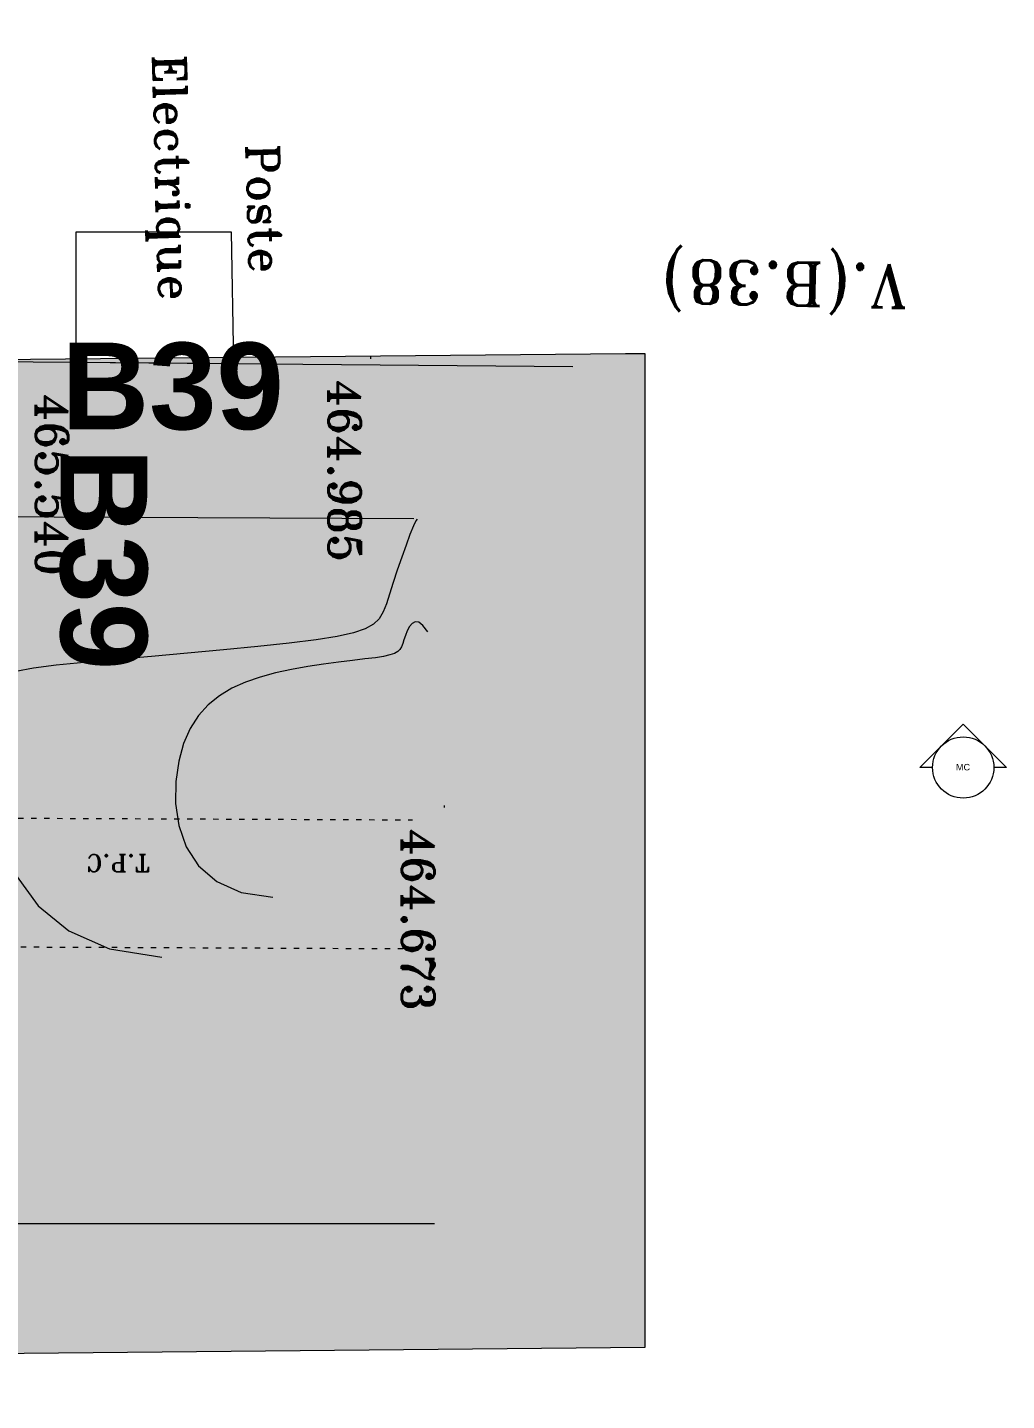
# Model space of a CAD drawing. Header units: millimetres. Extents: x 132836 to 1862386, y -330276 to -143438.
# Drawn here: x 473668 to 496256, y -295063 to -263365 of the extents above; entities that cross this region are included whole.
import ezdxf

# ---------------------------------------------------------------- set-up
doc = ezdxf.new("R2010")
doc.units = ezdxf.units.MM
doc.header["$MEASUREMENT"] = 0
doc.linetypes.add('ACAD_ISO03W100', pattern=[300, 120, -180])
for name, color, linetype in [('Marques - Façades', 7, 'Continuous'), ('Nouveau_0', 7, 'Continuous'), ('Nouveau_CN_01_00', 7, 'Continuous'), ('Nouveau_CN_02_00', 7, 'Continuous'), ('Nouveau_mur enbeton', 7, 'Continuous'), ('Nouveau_rg', 7, 'Continuous'), ('Nouveau_TopoAlt', 7, 'Continuous'), ('Nouveau_TopoJIS', 7, 'Continuous'), ('Nouveau_TopoMa TITTR_T', 7, 'Continuous'), ('Textes - 1_100', 7, 'Continuous')]:
    doc.layers.add(name, color=color, linetype=linetype)
doc.styles.add('STYLE_GENERE_2', font='')
doc.styles.add('STYLE_GENERE_3', font='')
doc.styles.add('STYLE_GENERE_5', font='romant.shx')
doc.styles.get('STYLE_GENERE_2').set_extended_font_data('Arial')
doc.styles.get('STYLE_GENERE_3').set_extended_font_data('Arial', bold=True)

# ---------------------------------------------------------------- blocks, each defined once
blk = doc.blocks.new('Façade_1_7', base_point=(357656, -280449))
at = {"layer": 'Marques - Façades', "color": 7, "linetype": 'Continuous', "lineweight": 5}
for p, q in [((494256, -280449), (495256, -279449)), ((495256, -279449), (496256, -280449)), ((494549, -280449), (494256, -280449)), ((496256, -280449), (495963, -280449))]:
    blk.add_line(p, q, dxfattribs=at)
blk.add_circle((495256, -280449), 707, dxfattribs=at)
at = {"layer": 'Marques - Façades', "color": 7, "lineweight": 5, "insert": (495415, -280518), "char_height": 150, "attachment_point": 9, "style": 'STYLE_GENERE_2'}
blk.add_mtext('\\A1;{\\pqr;\\pt0;\\fArial|b0|i0|c0|p38;MC}', dxfattribs=at)

msp = doc.modelspace()

# ---------------------------------------------------------------- hatches: boundary and pattern name
at = {"linetype": 'Continuous', "lineweight": 0, "true_color": 0x6f6f6f}
h = msp.add_hatch(color=8, dxfattribs=at)
h.paths.add_polyline_path([(360547.961, -295062.571), (487920.34, -293826.868), (487920.34, -270902.734), (487462.568, -270902.734), (472913.119, -271040.575), (472913.119, -163437.635), (371855.719, -163437.635), (371855.719, -271040.575), (371882.482, -271040.57), (371882.665, -272000.514, -0.409427364), (367883.201, -275935.042), (360547.961, -275935.042)])
h.paths.add_polyline_path([(377135.103, -260639.953), (373845.103, -260639.953), (373845.103, -248364.953), (373845.103, -243089.974), (373845.103, -242189.974), (377135.103, -242189.974)], flags=0)
h.paths.add_polyline_path([(380202.952, -171995.57), (431505.799, -171995.57), (464309.564, -171995.57), (464309.564, -262465.571), (462925.553, -262565.571), (438593.575, -262550.571), (437925.553, -262550.571), (436549.587, -262550.571), (436549.587, -189810.571), (412055.061, -189810.571), (412055.061, -201780.57), (412055.061, -204495.57), (415454.069, -204495.57), (415454.069, -208495.57), (415454.069, -218295.57), (405655.061, -218295.57), (405655.061, -222495.57), (415474.561, -222495.57), (415474.561, -260810.571), (380202.952, -260810.571), (380202.952, -230015.57), (380202.952, -193810.571)], flags=0)
h.paths.add_polyline_path([(381436.562, -269433.913, -0.09031866), (381558.292, -268727.623, -0.201448728), (382612.158, -267592.74, -0.104211445), (383417.525, -267415.055), (384017.498, -267409.371, -0.104044608), (384824.873, -267571.244, -0.238255457), (385983.776, -268953.318, -0.055188622), (386036.355, -269390.334), (386038.45, -269611.438), (386050.565, -270890.267), (385792.102, -271892.761, -0.267949192), (384069.602, -272909.124), (383469.629, -272914.808, -0.193717464), (382078.771, -272370.185, -0.070568756), (381728.183, -271931.262, -0.131652498), (381450.772, -270933.845)], flags=0)
h.paths.add_polyline_path([(394027.271, -275599.002, -0.415791099), (392016.505, -273599.031), (392016.505, -273452.052), (392030.007, -267377.824, -0.380556701), (394016.505, -265609.826), (394094.233, -265609.826), (394094.233, -270609.826), (409094.233, -270609.826), (409094.233, -265609.826), (414055.71, -265609.826, -0.414213562), (415555.71, -267109.826), (415555.71, -273660.699, -0.345501612), (413836.804, -275433.432)], flags=0)
h.paths.add_polyline_path([(424209.612, -271504.083, -0.134473934), (423930.467, -270484.937), (423930.467, -268984.937, -0.414213562), (425930.467, -266984.937), (426530.467, -266984.937, -0.414213562), (428530.467, -268984.937), (428530.467, -270484.937, -0.128820346), (428273.55, -271465.581, -0.270936291), (426530.467, -272484.937), (425930.467, -272484.937, -0.264979997)], flags=0)
h.paths.add_polyline_path([(436562.206, -273329.325), (436569.468, -267730.336, -0.098561509), (436800.237, -266943.721), (436817.2, -266951.545, -0.258849002), (438654.998, -265605.827), (438652.661, -265587.294), (439337.088, -265587.294), (439337.088, -265687.294), (439337.088, -270687.294), (469237.088, -270687.294), (469237.088, -265687.294), (470907.523, -265687.294), (472885.813, -265687.294), (472885.813, -267687.294), (472885.813, -271062.255, 0.001345761), (472885.842, -271073.021), (472896.728, -273095.233, -0.414213562), (470907.523, -275105.97), (462184.053, -275105.97, -0.005188955), (462130.957, -275116.103), (454147.511, -275196.191), (438770.531, -275253.24, -0.386553331), (436572.608, -273475.385, -0.025189219)], flags=0)

# ---------------------------------------------------------------- linework, layer by layer
at = {"color": 9, "linetype": 'Continuous', "lineweight": 5}
msp.add_lwpolyline([(367883.201, -275935.042), (360547.961, -275935.042), (360547.961, -295062.571), (487920.34, -293826.868), (487920.34, -270902.734), (487462.568, -270902.734), (472923.119, -271040.481), (472923.119, -163437.635), (371862.558, -163437.635), (371862.558, -271040.575), (371855.719, -271040.575), (371855.902, -272000.519), (371882.665, -272000.514, -0.409427364)], format="xyb", close=True, dxfattribs=at)
at = {"layer": 'Nouveau_0', "color": 8, "linetype": 'Continuous', "lineweight": 5, "flags": 128}
msp.add_lwpolyline([(474788.19, -271096.136), (474788.19, -270617.813), (474788.19, -268083.599), (478366.918, -268083.599), (478422.943, -271126.793)], close=True, dxfattribs=at)
at = {"layer": 'Nouveau_CN_01_00', "color": 8, "linetype": 'Continuous', "lineweight": 5, "flags": 128}
for points in [[(482655.024, -274719.555), (482626.435, -274750.905), (482570.156, -274873.382), (482492.752, -275067.75), (482400.787, -275314.776), (482300.827, -275595.225), (482199.436, -275889.861), (482103.18, -276179.452), (482018.623, -276444.761), (481947.985, -276670.688), (481876.1, -276858.664), (481783.459, -277014.253), (481650.55, -277143.02), (481457.864, -277250.53), (481185.888, -277342.347), (480815.114, -277424.036), (480326.03, -277501.161), (479707.954, -277578.249), (478985.513, -277655.671), (478192.165, -277732.763), (477361.365, -277808.859), (476526.569, -277883.293), (475721.234, -277955.4), (474978.817, -278024.513), (474332.772, -278089.967), (473808.815, -278154.184), (473401.693, -278231.928)], [(473406.905, -282941.664), (473912.777, -283641.814), (474618.297, -284223.16), (475558.221, -284634.243), (476767.301, -284823.603)]]:
    msp.add_lwpolyline(points, dxfattribs=at)
at = {"layer": 'Nouveau_CN_02_00', "color": 8, "linetype": 'Continuous', "lineweight": 5, "flags": 128}
msp.add_lwpolyline([(482901.64, -277319.931), (482791.653, -277169.811), (482695.42, -277095.601), (482611.997, -277084.03), (482540.436, -277121.829), (482479.789, -277195.727), (482429.111, -277292.455), (482387.454, -277398.741), (482353.871, -277501.315), (482326.305, -277589.482), (482298.252, -277662.838), (482262.1, -277723.556), (482210.233, -277773.807), (482135.038, -277815.762), (482028.902, -277851.593), (481884.209, -277883.472), (481693.347, -277913.569), (481451.523, -277944.078), (481165.233, -277977.277), (480843.794, -278015.462), (480496.523, -278060.932), (480132.736, -278115.986), (479761.752, -278182.923), (479392.888, -278264.039), (479035.46, -278361.634), (478697.712, -278478.58), (478383.597, -278620.049), (478095.991, -278791.789), (477837.773, -278999.547), (477611.821, -279249.068), (477421.012, -279546.1), (477268.226, -279896.389), (477156.34, -280305.683), (477090.679, -280773.971), (477086.356, -281278.212), (477160.933, -281789.609), (477331.969, -282279.364), (477617.025, -282718.679), (478033.661, -283078.756), (478599.439, -283330.798), (479331.919, -283446.008)], dxfattribs=at)
at = {"layer": 'Nouveau_mur enbeton', "color": 8, "linetype": 'Continuous', "lineweight": 5, "flags": 128}
msp.add_lwpolyline([(472898.712, -271079.638), (486246.492, -271193.575)], dxfattribs=at)
at = {"layer": 'Nouveau_rg', "color": 8, "linetype": 'Continuous', "lineweight": 5, "flags": 128}
for points in [[(366267.071, -275358.909), (378441.02, -275704.121), (397834.043, -275550.958), (413561.364, -275038.784), (432409.734, -274947.589), (453787.001, -274747.605), (470950.769, -274647.467), (482583.41, -274697.543)], [(368911.666, -292334.229), (379843.484, -292195.257), (396925.35, -291999.533), (413292.525, -292018.496), (429272.751, -292127.683), (447180.482, -291868.223), (464629.294, -290976.51), (483057.202, -290976.51)]]:
    msp.add_lwpolyline(points, dxfattribs=at)
at = {"layer": 'Nouveau_rg', "color": 8, "linetype": 'ACAD_ISO03W100', "lineweight": 5, "flags": 128}
for points in [[(366069.788, -282316.112), (378369.839, -282664.9), (397974.817, -282510.063), (413691.496, -281998.236), (432459.126, -281907.432), (453839.858, -281707.415), (470956.091, -281607.554), (482553.449, -281657.478)], [(368823.193, -285374.791), (379759.376, -285235.764), (396889.51, -285039.487), (413320.334, -285058.524), (429246.109, -285167.338), (446952.378, -284910.797), (464845.43, -284550.51), (482669.365, -284632.08)]]:
    msp.add_lwpolyline(points, dxfattribs=at)
at = {"layer": 'Nouveau_TopoJIS', "color": 8, "linetype": 'Continuous', "lineweight": 5}
for p, q in [((481579.43, -270963.51), (481579.43, -271013.51)), ((474826.43, -271290.51), (474826.43, -271340.51)), ((483281.43, -281324.51), (483281.43, -281374.51))]:
    msp.add_line(p, q, dxfattribs=at)

# ---------------------------------------------------------------- block references
at = {"layer": 'Marques - Façades', "color": 14, "lineweight": 5, "true_color": 0xa40f02}
msp.add_blockref('Façade_1_7', (357656.13, -280449.022), dxfattribs=at)

# ---------------------------------------------------------------- texts
at = {"layer": 'Nouveau_0', "color": 253, "linetype": 'Continuous', "lineweight": 5, "true_color": 0x9f9f9f, "char_height": 750, "attachment_point": 7, "rotation": 271.4030731, "style": 'STYLE_GENERE_5'}
for s, insert in [('\\A1;{\\pql;\\Fromant.shx;Electrique}', (476315.263, -264000.75)), ('\\A1;{\\pql;\\Fromant.shx;Poste }', (478717.016, -266061.986))]:
    msp.add_mtext(s, dxfattribs=dict(at, insert=insert))
at = {"layer": 'Nouveau_mur enbeton', "color": 253, "linetype": 'Continuous', "lineweight": 5, "true_color": 0x9f9f9f, "insert": (481761.598, -267482.71), "char_height": 400, "attachment_point": 7, "rotation": 180, "style": 'STYLE_GENERE_5'}
msp.add_mtext('\\A1;{\\pql;\\Fromant.shx; }', dxfattribs=at)
at = {"layer": 'Nouveau_rg', "color": 253, "linetype": 'Continuous', "lineweight": 5, "true_color": 0x9f9f9f, "insert": (476491.859, -282455.395), "char_height": 400, "attachment_point": 7, "rotation": 180, "style": 'STYLE_GENERE_5'}
msp.add_mtext('\\A1;{\\pql;\\Fromant.shx;T.P.C}', dxfattribs=at)
at = {"layer": 'Nouveau_TopoAlt', "color": 253, "linetype": 'Continuous', "lineweight": 5, "true_color": 0x9f9f9f, "char_height": 750, "attachment_point": 1, "rotation": 270, "style": 'STYLE_GENERE_5'}
for s, insert in [('\\A1;{\\pql;\\Fromant.shx;464.985}', (481361.242, -271492.01)), ('\\A1;{\\pql;\\Fromant.shx;465.540}', (474608.242, -271819.01)), ('\\A1;{\\pql;\\Fromant.shx;464.673}', (483056.492, -281853.01))]:
    msp.add_mtext(s, dxfattribs=dict(at, insert=insert))
at = {"layer": 'Nouveau_TopoMa TITTR_T', "color": 253, "linetype": 'Continuous', "lineweight": 5, "true_color": 0x9f9f9f, "insert": (493980.652, -268509.014), "char_height": 1000, "attachment_point": 7, "rotation": 178.7654243, "style": 'STYLE_GENERE_5'}
msp.add_mtext('\\A1;{\\pql;\\Fromant.shx;V.(B.38)}', dxfattribs=at)
at = {"layer": 'Textes - 1_100', "color": 14, "linetype": 'Continuous', "lineweight": 5, "true_color": 0x990000, "insert": (474455.868, -271657.247), "char_height": 2000, "attachment_point": 4, "rotation": 0.0056521, "style": 'STYLE_GENERE_3'}
msp.add_mtext('\\A1;{\\pql;\\fArial|b1|i0|c0|p38;B3\\fArial|b1|i0|c0|p38;9}', dxfattribs=at)
at = {"layer": 'Textes - 1_100', "color": 253, "linetype": 'Continuous', "lineweight": 5, "true_color": 0x9f9f9f, "insert": (475414.607, -273076.163), "char_height": 2000, "attachment_point": 4, "rotation": 270.0056521, "style": 'STYLE_GENERE_3'}
msp.add_mtext('\\A1;{\\pql;\\fArial|b1|i0|c0|p38;B3\\fArial|b1|i0|c0|p38;9}', dxfattribs=at)

doc.saveas('drawing.dxf')
